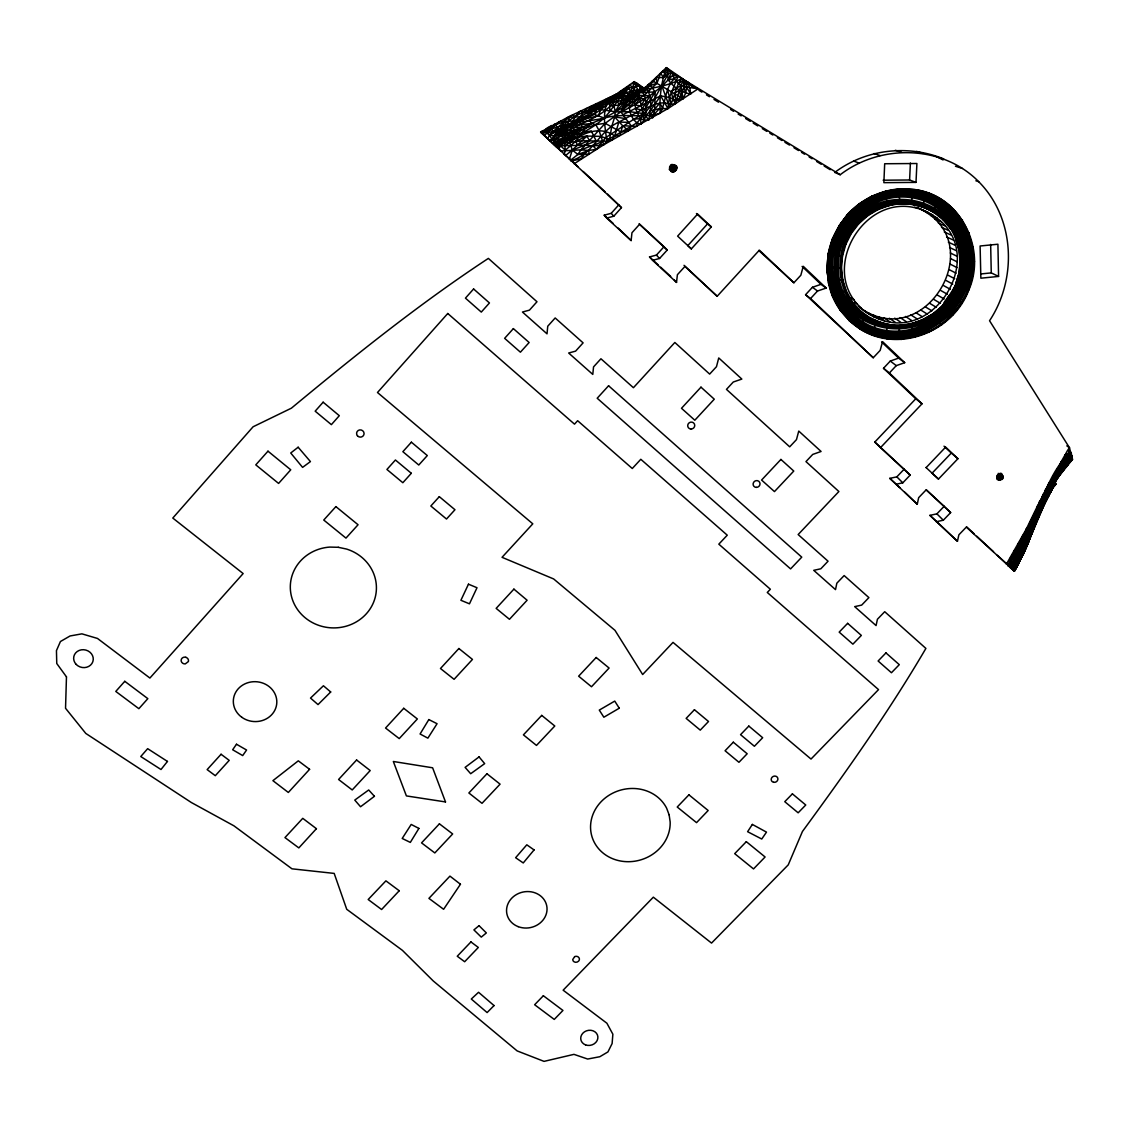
<?xml version="1.0" encoding="UTF-8"?>
<svg xmlns="http://www.w3.org/2000/svg" width="1129" height="1129" viewBox="0 0 1129 1129"><rect width="100%" height="100%" fill="white"/><g stroke="black" fill="none" stroke-linecap="round" stroke-linejoin="round"><path stroke-width="1.5" d="M695.619 87.991L698.103 88.824L667.987 108.553L603.775 144.724L593.035 146.008L585.217 145.218L560.506 145.81L557.274 145.345L555.821 143.933L555.256 139.234C574.957 122.115 607.896 119.434 618.974 92.959L628.303 88.245L636.234 86.227L639.593 86.002L646.917 89.177C658.842 86.834 671.205 84.731 681.789 78.423L840.202 174.741C880.493 143.792 942.517 144.738 978.744 181.727C1014.943 218.137 1017.384 278.736 989.554 320.735L1069.445 447.691L1072.55 459.362L1055.813 480.093L1043.662 501.629L1027.319 545.208L1014.463 571.175L966.311 527.116L958.888 534.807L957.448 541.271L929.929 515.36L936.901 513.85L944.154 506.314L950.646 512.594L943.308 520.215L936.251 521.725M1066.806 445.856L1069.445 447.691C1066.439 451.826 1062.403 458.275 1065.832 463.299L1072.338 458.854L1055.206 480.531L1043.662 501.629L1037.678 505.552L1026.346 528.979L1006.376 564.218M889.271 205.549L878.009 209.585L867.665 215.794L858.619 223.895L848.006 213.748C861.723 199.268 880.606 190.039 900.589 188.811L885.799 191.253C885.15 196.051 886.321 201.682 889.271 205.549C904.498 201.922 920.883 204.349 934.191 212.661C927.473 208.456 920.079 205.746 912.317 204.18C888.255 200.468 863.558 212.887 850.8 233.336C835.869 256.847 838.395 290.28 858.915 309.741C860.411 315.81 904.724 331.489 866.733 317.235C863.544 320.199 859.691 324.743 860.496 329.287C898.853 353.659 953.088 331.771 968.668 290.336C987.071 249.453 960.779 195.444 915.097 189.63C911.95 193.369 910.595 200.016 912.669 204.462M574.139 163.776L603.775 144.724L606.837 141.21C605.356 128.889 602.322 115.243 606.922 103.219L618.974 92.959L568.804 116.696L540.622 132.065L621.472 207.637L613.795 216.203L606.71 218.08L604.213 215.187L611.198 213.325L618.791 204.871M1012.036 569.228L1020.051 554.678L1052.355 486.373L1061.415 472.501L1061.923 466.616L1061.006 462.029L1065.141 454.775L1071.125 452.419C1054.331 465.571 1047.881 487.559 1037.678 505.552C1034.432 519.354 1027.94 532.775 1018.443 543.388L1014.322 560.661L1011.316 568.607M1013.898 570.766C1035.208 533.086 1046.089 490.296 1071.534 454.634C1055.883 467.223 1049.97 485.71 1039.414 501.911L1039.315 503.943L1026.825 530.066L1022.309 536.487L1015.931 554.607L1008.536 566.193M550.529 141.506C563.498 117.331 591.977 106.013 617.676 101.3C638.379 97.757 651.715 81.034 666.364 67.627L678.346 75.756L669.384 97.489L667.987 108.553L659.392 108.666L650.276 110.811L645.774 115.92L644.165 120.21L640.863 124.261L636.897 122.835C624.055 111.729 630.405 95.753 637.024 83.405L634.244 81.641L618.494 92.578M1069.234 451.318L1071.421 453.929C1047.91 473.079 1046.625 506.935 1026.346 528.979L1026.825 530.066C1025.739 544.249 1018.852 557.373 1013.221 570.23M916 182.39L883.866 182.658L884.684 163.747L916.903 163.507L916 182.39L909.607 179.991L910.397 163.042M570.441 160.318L577.893 154.461L588.759 150.453L596.408 149.338L605.723 137.597L634.075 119.067L640.736 118.672L644.165 120.21L648.667 120.111C650.643 110.092 652.647 98.308 646.917 89.177L590.001 106.846M859.564 307.497C925.865 355.226 992.843 239.574 916.635 207.426M542.103 133.504C561.071 122.821 583.524 122.355 604.438 118.122C622.827 112.505 641.837 118.785 660.253 113.267C659.096 98.195 661.34 81.81 666.364 67.627L671.91 72.82L671.6 71.635L663.273 77.619L656.175 77.506L646.917 89.177L643.177 92.479L638.732 93.001L629.079 104.249L620.908 111.757L605.172 123.343L580.983 149.847L577.893 154.461L572.29 150.044L569.595 141.986L577.568 130.442L582.155 127.125L604.438 118.122L644.264 95.33L656.993 83.165L660.733 72.99L668.509 69.363L671.91 72.82M858.322 305.987C930.169 369.564 1007.604 235.58 914.659 207.143M557.472 148.068C573.941 134.661 596.818 129.214 609.716 111.517L609.801 101.13L608.446 98.167M827.007 268.773L828.22 253.63L842.502 256.114L841.472 268.053L842.756 279.851L846.27 291.028L851.859 301.161L859.324 309.882L868.342 316.868M828.587 253.559C820.825 291.155 847.47 331.982 886.18 336.964C925.018 342.835 963.333 313.41 970.587 275.363C979.21 237.697 953.102 196.023 914.194 190.476C874.199 183.872 835.178 214.806 828.234 253.912L832.242 239.277L845.79 244.457L842.502 256.114M1034.686 526.636C1043.365 501.77 1055.234 478.131 1072.042 457.922L1054.571 479.67L1039.315 503.943M634.244 81.641L634.583 82.784L620.908 111.757L622.869 114.721L660.648 95.852L669.384 97.489L676.059 100.594L680.956 97.15L685.599 80.794L693.121 86.608L683.821 79.736L680.942 85.352L675.424 103.543L671.388 104.32L664.064 102.81L659.745 103.12L649.725 115.341L652.576 118.023L654.735 109.598L655.102 91.901L650.431 85.479L647.538 85.084L653.55 81.387L683.073 98.731L685.726 92.987L687.363 81.838L694.377 87.582M547.664 138.782L549.569 134.915C579.671 120.493 606.315 94.892 640.129 89.318C647.284 95.556 646.056 107.227 645.774 115.92L648.667 120.111M867.665 215.794L862.697 210.149L859.155 203.897L872.082 195.98L873.437 202.035L878.009 209.585M960.299 261.533L959.029 273.994L959.989 261.745L966.692 260.743L974.51 261.448M606.71 218.08L631.125 240.562L631.958 232.757L639.522 224.346L667.239 250.031L659.576 258.47L652.576 260.333L649.514 256.932L656.429 255.083L663.993 246.743L639.113 223.683M846.27 291.028L839.383 292.425L832.962 296.602L840.004 309.868C840.978 305.31 847.258 301.457 851.859 301.161M958.747 273.811L972.958 276.139M652.576 260.333L676.525 282.405L677.4 274.714L684.936 266.43L717.155 296.278L759.365 250.172L793.885 282.772L800.856 275.222L803.241 266.289L826.16 288.064L817.523 291.014L810.566 298.536L805.584 294.697L812.443 287.274L820.966 284.353L826.16 288.064M631.93 83.828L634.583 82.784L637.532 89.304C632.367 98.392 634.597 110.586 640.736 118.672L640.863 124.261M1026.346 528.979L1022.408 544.926L1012.925 569.99M1069.445 447.691L1067.54 457.88L1061.006 462.029L1058.452 467.477L1057.012 475.323L1039.809 509.137L1031.864 533.777L1033.472 528.753M571.302 115.497L569.284 117.12L566.56 133.151L555.256 139.234L549.174 140.222M687.363 81.838L689.791 87.554L690.694 93.876C681.648 92.86 673.533 87.116 668.227 79.919L667.634 74.881L668.509 69.363L663.273 77.619L660.733 72.99M644.165 120.21L638.337 91.477L640.129 89.318L639.691 85.367L634.583 82.784M1013.052 570.089C1019.896 556.174 1029.083 541.2 1028.999 525.394C1032.456 516.024 1041.15 508.346 1041.982 497.748L1047.514 492.696L1055.206 481.928L1055.841 484.285L1051.438 488.25L1048.418 493.641L1028.604 533.424L1023.876 536.628C1018.175 546.803 1017.836 559.307 1012.417 569.552M1038.059 515.882L1052.905 487.855L1040.486 508.756L1036.761 509.25L1032.061 519.142C1032.866 537.376 1020.433 554.085 1013.687 570.611M615.926 94.088L618.974 92.959L614.077 95.711L612.567 100.171L609.872 102.922L594.009 114.311L573.095 125.333L556.047 132.375M553.633 144.441L582.409 140.758L606.837 141.21L609.745 138.655L611.65 126.787L614.67 116.922L615.333 111.729L612.567 100.171L623.716 90.391L623.025 89.84M1010.06 567.534L1014.322 560.661L1012.826 558.545L1014.562 550.232L1016.763 549.343C1026.12 537.432 1033.557 523.87 1037.876 509.334M923.099 319.493L933.796 313.439L923.099 319.493L924.961 325.985L929.026 332.462M558.756 149.296L560.506 145.81L562.581 136.087L595.773 124.627L605.172 123.343L621.204 132.093L628.317 130.625L631.464 126.138L636.897 122.835L640.736 118.672L650.558 105.914L667.634 74.881M660.253 113.267C666.689 101.088 664.727 83.588 678.346 75.756L693.051 86.594M1041.982 497.748L1042.914 494.601L1055.813 480.093L1053.766 483.734L1055.163 482.972L1055.375 484.595L1053.117 485.809L1042.025 507.881L1014.322 571.076L1025.936 548.369L1040.896 510.604L1052.369 489.012M895.664 484.341L902.805 482.817L910.172 475.083L904.117 469.227L896.835 476.861L889.793 478.357L917.256 504.226L918.667 497.663L926.119 489.873L950.646 512.594M564.246 154.475L565.29 150.213L564.514 142.607L569.863 133.236L574.012 130.23L582.155 127.125L586.106 127.563L591.652 123.498L595.773 124.627L599.019 130.442L603.775 144.724M1038.892 509.348L1037.184 515.727L1026.825 530.066M650.276 110.811L660.648 95.852L667.987 108.553C675.071 99.973 674.465 87.215 681.789 78.423L673.194 73.413M955.797 283.647L958.761 273.67M959.057 273.585L955.303 285.284C946.271 304.223 934.953 303.433 952.693 315.217M1008.141 565.841L1010.667 557.416L1016.763 549.343L1012.826 558.545M1040.444 504L1042.829 499.371L1045.129 497.494C1051.014 484.468 1059.75 472.402 1069.135 461.592M1012.586 569.693C1031.059 543.289 1037.085 509.518 1054.02 481.815L1040.486 508.756C1042.138 495.871 1051.565 487.643 1057.224 476.763L1058.522 476.212L1057.732 477.623L1061.415 472.501M1039.809 509.137L1048.686 483.692L1071.986 455.664L1070.236 459.051L1068.359 459.122L1067.54 457.88L1061.923 466.616L1052.665 476.367L1057.012 475.323L1072.338 458.854M569.355 159.302L572.29 150.044L586.854 136.073L600.346 136.355L611.819 139.911L614.726 135.988L618.847 122.059L641.766 109.88L655.116 104.291L659.745 103.12L662.921 108.384M1034.051 527.314L1037.678 518.917M1027.686 542.583L1031.102 534.666L1023.368 554.113L1013.546 570.484L1023.424 553.154L1041.757 509.151L1048.94 494.939M1014.562 567.802L1014.83 568.706L1016.185 567.788L1018.683 563.442L1026.063 546.055L1023.368 554.113M1034.799 525.493L1043.295 505.764C1032.456 524.957 1028.688 547.17 1016.806 565.841M670.146 166.259C669.045 180.866 685.303 163.042 671.078 165.229L669.483 167.275L675.424 171.255M1036.944 520.13L1038.906 515.459M1022.733 553.619L1014.463 571.175M859.155 203.897L848.006 213.903M1030.749 534.426L1023.424 553.154L1018.048 562.425L1030.34 532.521L1028.604 533.424C1021.745 544.319 1018.668 557.655 1008.917 566.532M1039.837 512.721L1053.329 484.002M1038.172 517.392L1025.781 548.496L1015.691 569.185L1016.989 565.389L1015.804 567.605M562.581 136.087L559.321 136.143L564.19 127.309L573.095 125.333L591.652 123.498L589.507 120.408M1018.584 563.71L1016.185 567.788M1015.733 566.504L1021.618 554.226L1016.312 562.313L1010.384 567.816M1017.765 564.895L1019.487 560.464L1017.469 564.613M1037.339 519.975L1046.639 499.187M555.073 145.81L555.821 143.933L561.423 141.365L579.699 136.976L586.854 136.073L589.352 140.391L577.681 145.288L575.677 141.323L586.106 127.563L555.891 146.587M842.756 279.851L835.531 280.218L828.601 282.857L832.863 296.998M1002.75 478.625C1002.905 463.85 989.216 485.145 1002.75 478.625L997.754 474.533M1039.809 513.963L1044.311 503.703M543.204 134.549L546.408 128.494M629.319 85.748L615.333 111.729L588.011 107.749M1014.181 570.893L1014.773 569.439M556.512 147.179L557.274 145.345M1023.89 552.631L1026.374 546.619M923.31 319.352L911.809 323.924L912.782 331.898L915.365 337.373M1008.38 566.066L1013.856 553.873M1015.931 554.607L1022.408 544.926L1023.791 544.418L1012.755 565.262L1013.927 566.363L1011.767 569.002M579.953 111.348L575.197 116.809L571.457 124.134L553.647 135.917L549.569 134.915L542.795 130.639M1042.392 505.27L1048.418 493.641L1055.742 483.381M845.79 244.457L851.224 233.576L858.619 223.895M1034.108 513.582L1037.184 515.727L1048.615 494.093L1051.24 491.087L1049.561 493.768M541.257 132.686L542.019 131.176M1047.529 497.494L1049.095 494.996L1039.244 512.368M1012.784 569.863L1024.37 547.748L1014.872 563.357M605.751 106.225L602.434 106.168L598.215 115.793L576.99 120.972L571.457 124.134L573.095 125.333L574.012 130.23L559.321 136.143M968.668 290.336L955.557 285.256L949.955 296.094L942.461 305.719M1040.628 511.592L1041.982 508.544M1043.662 501.629L1051.057 487.954M1018.048 562.425C1027.63 545.533 1034.362 530.108 1020.969 556.329M1012.304 569.468L1027.263 540.551L1019.177 554.381L1017.737 554.946L1023.791 544.418M1069.121 459.291L1066.792 463.412L1072.042 457.922M1045.426 501.431L1046.795 499.272L1042.462 505.947L1050.125 490.946L1051.24 491.087M959.213 250.384L955.642 238.544L961.795 234.493L969.218 232.842M915.097 189.63L900.236 189.122L899.136 197.053L900.97 203.813M1061.316 462.735L1058.452 467.477L1061.81 465.346L1064.718 460.801L1061.316 462.735L1071.308 453.195L1067.907 455.072L1065.141 454.775M1043.563 505.256L1044.466 503.802M570.837 160.699C592.513 155.026 599.118 130.992 618.847 122.059L628.585 122.355L631.464 126.138L636.954 126.349L636.897 122.835M1051.621 479.67L1053.399 479.317L1045.412 491.679L1044.664 490.946L1050.676 482.125L1057.012 475.323L1047.627 489.153M1050.153 490.127L1045.129 497.494M560.563 150.99L580.983 149.847L588.759 150.453L589.084 153.981L584.286 154.221L581.379 158.667L571.302 161.122M955.938 239.122C941.784 198.93 884.219 191.238 857.574 223.189C832.144 249.255 835.347 297.548 867.397 316.868C876.767 322.965 891.938 325.844 900.448 325.251C899.517 326.521 899.517 328.2 899.361 329.71C899.404 332.984 899.206 336.752 901.168 339.561M1052.877 488.067L1055.375 484.595M586.431 108.455L576.99 120.972C565.474 120.535 552.631 124.063 544.234 132.022L555.412 125.079L559.236 121.523M642.98 89.008L639.691 85.367L641.879 87.004L640.129 89.318L656.993 83.165L656.175 77.506M678.346 75.756L672.39 75.558L661.975 86.171L649.895 95.767L639.197 95.372C633.524 103.318 626.454 113.422 615.333 111.729L635.966 92.211L630.335 85.155M1067.822 458.656L1071.421 453.929L1064.605 457.852M1018.795 560.351L1013.927 566.363M959.1 251.569C962.769 289.857 959.678 255.733 959.241 249.537C956.799 237.866 951.211 227.084 942.927 218.49C925.738 201.428 898.204 197.603 876.556 207.99C829.081 227.536 826.611 305.183 877.162 322.301C899.954 330.571 926.302 322.965 942.729 305.55C946.455 305.79 947.316 292.693 951.013 296.8C954.584 299.1 958.168 301.372 961.823 303.532M609.716 111.517L620.343 97.447L623.716 90.391L620.315 91.52M1060.865 473.474L1064.167 469.283M1034.573 523.179L1029.352 529.826L1024.934 533.114M1053.992 486.543L1055.841 484.285M1046.174 492.47L1044.325 494.643L1042.914 494.601M885.799 191.253L871.927 196.248M711.355 226.873L707.544 223.895L687.801 245.642L691.343 248.902L711.355 226.873L697.637 214.044L677.626 236.13L691.343 248.902M553.647 135.917L567.083 130.343L577.568 130.442L561.423 141.365L555.242 141.845L551.841 139.431L549.569 134.915L569.284 117.12L579.756 116.837L586.699 118.432M1046.936 488.067L1057.224 476.763L1042.829 499.371L1039.414 501.911M654.284 114.156L659.392 108.666M805.584 294.697L873.253 357.752L880.168 350.385L882.568 341.65L904.71 362.691L896.271 365.641L889.37 372.979L883.499 368.28L890.301 361.04L898.628 358.119L904.71 362.691M880.521 447.634L874.806 442.06L915.774 398.763L922.012 403.801L880.521 447.634L910.172 475.083M926.147 467.589L945.665 447.112L957.928 458.713L938.467 479.063L932.088 473.164L951.31 453.054L957.928 458.713M544.122 135.424L546.803 133.321L564.19 127.309L562.708 122.482L567.52 117.458M635.232 94.921L622.573 107.537M1068.006 464.838L1066.425 465.317L1072.55 459.362M546.803 133.321L555.412 125.079L559.151 128.875L549.569 134.915M613.654 95.372L609.505 100.058L603.507 101.723L590.453 108.652M1071.986 455.664L1061.923 466.616L1056.927 469.283M595.844 104.249L597.368 105.082L600.938 101.878M941.628 324.983L936.534 319.112L933.344 313.41L942.729 305.55M565.163 145.839C578.852 135.085 598.285 124.035 614.726 135.988L620.075 135.282L622.615 125.714L614.67 116.922L625.734 118.616L628.585 122.355M611.438 96.586L603.507 101.723L602.688 101.031M549.964 140.97L567.45 127.944L582.155 127.125L581.308 124.218L576.99 120.972L602.434 106.168L597.368 105.082M565.446 155.604L572.29 150.044L596.197 140.97L591.243 130.865L575.592 134.365L551.883 142.776M554.339 145.119L555.821 143.933M1048.686 483.692L1050.676 482.125M552.801 143.665L555.242 141.845M674.196 78.72L668.227 79.919L671.6 71.635L674.196 78.72L678.585 83.617L683.821 79.736L683.567 86.538L685.726 92.987M1052.355 486.373L1053.117 485.809M551.771 125.474L547.226 127.916M1061.966 468.055L1055.516 472.218M634.075 119.067L646.169 112.011M574.619 956.686L572.713 959.565A3.359 2.964 -13.3 0 0 578.5 961.216A3.302 2.921 -13.3 0 0 579.078 957.914L578.302 957.025A3.359 2.964 -13.3 0 0 574.689 956.63M1061.895 469.946L1055.305 473.87M943.646 158.893C907.885 144.3 865.745 149.127 834.74 172.441L840.202 174.741M639.197 95.372L619.158 104.983L609.646 106.14M614.077 95.711L605.13 99.804M609.745 138.655L631.464 126.138L622.615 125.714L628.317 130.625M929.463 193.369C925.23 195.712 922.393 202.881 923.889 207.454M628.768 108.116L649.895 95.767L641.766 109.88L635.796 108.737M586.854 136.073L575.677 141.323L565.29 150.213L560.506 145.81M580.983 149.847L602.209 141.802M911.992 323.487L923.635 319.479M602.434 106.168L582.945 112.378L581.139 110.797M582.945 112.378L586.727 112.886L596.804 109.64L594.009 114.311L583.495 117.303M606.837 141.21L611.819 139.911M832.242 239.277L839.045 225.871L848.006 213.748L839.045 225.871L851.224 233.576M624.281 89.092L628.303 88.245L632.565 93.298L619.158 104.983L616.279 98.872L628.303 88.245L627.075 87.243M900.448 325.251L912.274 323.317M643.177 92.479L655.102 91.901L642.429 113.436L629.897 111.715L620.908 111.757M980.776 273.952L991.262 272.893L998.572 276.422L997.909 244.231L980.113 245.995L980.861 278.2L998.572 276.422M555.256 139.234L561.946 138.923L569.863 133.236L566.56 133.151M577.893 154.461L584.286 154.221M883.16 180.203L909.607 179.991M651.856 81.387L653.55 81.387M942.263 199.889L937.028 204.278L934.318 209.161L933.866 212.393L943.181 219.887L943.237 217.699L946.243 213.579L950.491 209.909L953.44 208.893M900.236 189.122C965.775 184.563 996.526 270.932 951.521 314.37C914.899 356.891 838.621 339.603 828.601 282.857M1022.309 536.487L1023.876 536.628M962.529 220.028L954.428 223.57L950.816 226.929L950.519 228.834L942.884 219.633M586.727 112.886L594.009 114.311L604.438 118.122M698.103 88.824L683.567 86.538L678.585 83.617M917.849 208.498C863.713 192.382 818.821 269.732 861.117 307.963M973.254 246.828L965.521 247.322L958.93 250.158L955.642 238.544M606.922 103.219L603.507 101.723M916.593 151.385L923.099 153.417M955.459 166.245L962.444 168.461M895.368 150.27L901.619 152.302M975.879 180.781L978.744 181.727M859.324 309.882C854.724 310.658 849.445 315.951 849.29 320.664L860.496 329.287M874.086 153.53L880.07 155.59M853.595 161.01L859.31 163.183M918.244 208.103L928.109 212.351M926.274 212.252L932.85 215.046M930.663 215.399L937.282 218.222M934.685 218.97L941.36 221.848M938.326 222.963L945.029 225.899M941.53 227.324L948.275 230.302M944.296 231.995L951.07 235.044M841.472 268.053L834.119 267.319L826.992 268.349L828.63 283.421L827.035 270.184M946.568 236.963L953.356 240.054M948.332 242.142L955.148 245.303M949.588 247.505L956.418 250.737M950.322 252.995L957.152 256.297M950.519 258.569L957.336 261.928M950.181 264.144L956.983 267.573M929.012 193.369C972.041 209.034 986.548 266.543 961.301 303.221C938.693 340.986 881.354 351.98 849.064 320.297M936.887 156.79L943.082 159.951M185.819 657.304L187.089 657.953A3.782 3.458 9.1 0 1 188.36 661.58L185.269 663.908A3.712 3.387 9 0 1 181.148 660.14A3.712 3.387 9 0 1 185.876 657.29M949.306 269.704L956.108 273.19M947.923 275.166L954.697 278.722M946.031 280.486L952.777 284.113M943.646 285.623L950.364 289.32M940.81 290.534L947.471 294.288M937.536 295.163L944.154 298.959M933.852 299.453L940.429 303.32M929.816 303.391L936.322 307.3M698.907 90.32L701.928 92.141M706.458 94.878L709.478 96.713M714.008 99.451L718.524 102.189M730.604 109.485L733.624 111.305M738.154 114.043L741.174 115.864M745.69 118.601L750.221 121.339M753.241 123.16L757.771 125.898M762.301 128.635L766.831 131.373M769.851 133.208L772.857 135.028M777.387 137.766L781.917 140.504M784.937 142.325L789.467 145.062M793.997 147.8L798.528 150.538M801.534 152.359L804.554 154.193M809.084 156.917L812.104 158.752M816.634 161.489L821.164 164.227M824.184 166.048L830.21 169.703M925.427 306.919L931.891 310.87M920.77 310.023L927.163 314.017M915.859 312.662L922.195 316.684M910.736 314.808L917.016 318.858M673.745 164.58L676.13 166.132M905.486 316.459L911.682 320.523M671.967 164.326L676.737 167.445M676.821 168.884L670.852 164.947L670.4 166.259L676.356 170.225M900.123 317.588L906.262 321.666M894.704 318.166L900.773 322.259M669.426 168.63L674.154 171.834M889.285 318.223L895.297 322.315M669.229 169.463L672.757 171.862M883.922 317.729L889.864 321.821M851.322 297.788L854.088 299.707M878.658 316.713L884.529 320.791M854.625 302.078L857.405 304.026M873.536 315.16L879.35 319.225M868.624 313.086L874.382 317.136M863.953 310.531L869.655 314.539M681.789 78.423L685.98 81.471M688.789 83.518L692.98 86.566M812.443 287.274L817.523 291.014M550.952 129.228L553.21 130.922M793.885 282.772L758.773 250.483M890.301 361.04L896.271 365.641M1000.717 474.124L1003.215 476.156M998.234 473.347L1003.229 477.426M662.808 71.056L664.078 72.101M996.865 475.464L1001.846 479.571M1018.443 543.388L1020.009 544.672M996.935 477.017L1000.661 480.107M643.22 88.274L639.691 85.367L643.093 88.909M996.893 478.103L999.377 480.164M641.879 87.004L644.292 89.064M572.982 114.833L575.197 116.809M560.803 120.747L562.708 122.482M604.213 215.187L613.103 223.373M618.17 228.044L631.125 240.562M649.514 256.932L658.235 264.962M660.719 267.248L670.682 276.436M889.793 478.357L899.841 487.615M904.865 492.258L917.256 504.226M929.929 515.36L957.448 541.271M684.033 265.315L717.155 296.278M874.806 442.06L904.117 469.227M926.288 489.76L944.154 506.314M554.367 124.119L555.412 125.079M540.622 132.065L559.956 149.988M563.823 153.572L577.992 166.711M583.157 171.481L605.073 191.789M607.642 194.174L621.472 207.637M966.565 526.749L974.256 533.876M976.825 536.261L993.506 551.714M997.359 555.285L1014.04 570.738M925.992 467.491L938.467 479.063M696.452 213.522L707.544 223.895M810.566 298.536L873.253 357.752M889.37 372.979L922.012 403.801M883.499 368.28L915.774 398.763M944.027 446.167L951.31 453.054M802.098 266.43L820.966 284.353M881.608 341.946L898.628 358.119M593.035 146.008L596.408 149.338M936.901 513.85L943.308 520.215M896.835 476.861L902.805 482.817M640.326 86.933L637.024 83.405L641.625 88.062M663.993 246.743L667.239 250.031M637.024 83.405L639.593 86.002M656.429 255.083L659.576 258.47M674.295 279.95L676.525 282.405M611.198 213.325L613.795 216.203M839.821 309.529L849.29 320.664M886.928 338.912L886.082 335.92L886.519 330.487L888.015 325.829L889.666 324.658L878.207 321.723L875.949 323.825L873.677 328.708L873.211 335.44M622.869 114.721L625.734 118.616M690.694 93.876L686.517 87.272L685.599 80.794M675.424 103.543L672.87 98.915L671.289 91.463L680.942 85.352L683.073 98.731L676.059 100.594L674.634 93.397L679.432 90.024L680.956 97.15M668.199 103.303L661.975 86.171M637.532 89.304L638.337 91.477M671.388 104.32L667.394 89.233M990.655 244.443L991.262 272.893M66.47 676.85L65.538 708.278L85.804 733.441L191.323 802.507L233.943 825.835L291.974 868.822L334.184 873.409L346.73 909.297L402.404 950.35L433.282 980.988L517.153 1050.916L544.037 1061.373L573.955 1054.359L587.673 1059.044L599.838 1056.716L607.938 1051.918L612.116 1043.549L612.864 1034.206L606.894 1023.227L563.145 990.189L653.338 897.174L711.538 943.082L788.24 864.87L802.437 831.494C845.931 772.109 888.678 711.99 925.893 648.413L884.713 611.706L877.416 619.256L876.076 625.593L854.681 606.626L861.681 605.102L868.893 597.608L844.153 575.564L836.829 583.213L835.516 589.634L813.741 570.328L820.825 568.79L828.051 561.212L798.147 534.553L838.889 491.524L805.965 461.606L812.725 454.422L821.093 451.473L798.753 431.066L796.481 439.604L789.693 446.83L726.469 389.378L733.285 382.011L741.852 379.076L718.736 357.949L716.478 366.685L709.647 374.094L674.846 342.482L633.425 387.713L600.938 358.768L593.544 366.897L592.781 374.405L568.649 353.01L575.592 351.147L583.1 342.863L555.172 317.969L547.748 326.21L547.015 333.831L522.431 312.027L529.445 310.15L536.981 301.753L488.363 258.4C419.381 303.772 354.915 355.564 291.395 408.176L253.094 426.776L172.793 518.056L243.144 573.56L149.903 678.049L97.489 638.449L81.895 633.849L70.083 635.966L60.43 641.526L56.45 650.629L56.76 663.513L66.47 676.85M829.194 253.531C821.531 290.675 847.851 330.995 886.082 335.92C924.439 341.734 962.289 312.662 969.444 275.081C977.954 237.866 952.17 196.714 913.728 191.253C874.552 184.803 835.686 214.947 829.194 253.531M830.097 253.588C822.547 290.125 848.443 329.823 886.067 334.678C923.832 340.393 961.089 311.773 968.117 274.784C976.486 238.163 951.098 197.674 913.276 192.297C874.721 185.946 836.49 215.611 830.097 253.588M831.184 253.686C823.775 289.56 849.191 328.539 886.138 333.323C923.226 338.94 959.805 310.828 966.72 274.488C974.92 238.544 949.983 198.789 912.853 193.525C875.003 187.287 837.464 216.415 831.184 253.686M832.44 253.827C825.172 289.01 850.081 327.212 886.293 331.898C922.647 337.416 958.521 309.854 965.281 274.234C973.311 238.995 948.868 200.045 912.472 194.88C875.384 188.783 838.607 217.304 832.44 253.827M833.809 254.025C826.682 288.474 851.068 325.9 886.519 330.487C922.139 335.892 957.265 308.894 963.884 274.008C971.73 239.503 947.795 201.357 912.161 196.305C875.85 190.349 839.849 218.278 833.809 254.025M835.22 254.251C821.714 342.059 945.552 357.018 962.571 273.811C970.248 240.04 946.808 202.712 911.922 197.773C876.386 191.93 841.133 219.266 835.22 254.251M836.645 254.519C823.394 340.535 944.733 355.198 961.386 273.684C976.289 186.313 852.339 171.142 836.645 254.519M838.014 254.801C824.989 339.208 944.056 353.589 960.398 273.599C975.004 187.894 853.425 173.019 838.014 254.801M839.299 255.083C826.484 338.065 943.534 352.192 959.579 273.557C973.932 189.347 854.455 174.727 839.299 255.083M1047.514 492.696L1046.357 495.956L1051.353 486.387L1047.514 492.696M1033.825 527.92L1028.067 543.063L1035.9 523.221L1033.825 527.92M1019.148 549.809L1014.322 560.661L1017.638 558.686L1026.882 538.815L1023.326 540.495L1019.148 549.809M468.464 584.187L460.9 600.289L469.466 603.817L477.002 587.729L468.464 584.187M1049.095 494.177L1044.889 501.234L1049.095 494.177M645.111 98.999L640.947 105.914L634.95 104.969L639.691 98.406L645.111 98.999M428.837 719.568L420.073 733.991L427.877 738.154L437.064 723.717L428.837 719.568M418.901 828.418L410.321 842.403L402.206 838.466L411.196 824.438L418.901 828.418M752.351 824.424L747.61 831.706L761.75 839.03L766.492 832.129L752.351 824.424M460.449 884.247L443.612 909.282L428.921 898.374L449.949 876.118L460.449 884.247M236.483 744.237L232.659 749.755L242.693 755.583L246.574 750.023L236.483 744.237M167.459 761.426L160.995 769.512L140.772 756.529L147.659 748.668L167.459 761.426M534.059 849.925L523.249 862.951L515.628 857.715L526.806 844.802L534.059 849.925M323.134 402.192L315.174 411.182L331.376 424.645L339.307 415.698L323.134 402.192M267.982 451.177L255.789 464.866L278.595 483.424L290.746 469.805L267.982 451.177M447.761 313.495L377.481 392.511L532.789 523.828L502.038 557.317L553.633 578.937L614.98 630.335L642.655 674.521L673.025 642.387L811.017 759.055L878.531 689.607L767.283 592.471L770.359 589.239L718.82 544.164L727.259 535.188L640.806 459.291L632.282 468.507L577.639 420.722L574.506 424.151L447.761 313.495M473.601 288.968L465.444 298.141L481.293 312.084L489.45 302.953L473.601 288.968M124.769 681.309L115.779 691.428L138.867 708.687L147.843 698.639L124.769 681.309M411.323 473.291L402.841 482.718L386.922 469.466L395.418 459.997L411.323 473.291M411.393 442.187L402.87 451.685L418.774 465.021L427.298 455.566L411.393 442.187M513.37 328.61L504.635 338.333L520.413 352.192L529.134 342.51L513.37 328.61M335.892 506.611L323.755 520.046L345.968 538.11L358.062 524.745L335.892 506.611M439.308 496.661L430.841 506.004L446.505 519.03L454.959 509.729L439.308 496.661M221.072 754.257L207.143 769.611L215.3 775.694L229.215 760.367L221.072 754.257M608.587 385.765L597.199 398.241L790.582 568.903L801.759 557.147L608.587 385.765M316.416 828.686L298.832 847.907L284.96 837.591L302.755 818.342L316.416 828.686M309.6 769.301L288.332 792.459L272.908 780.661L298.296 760.833L309.6 769.301M403.73 708.292L385.553 728.036L399.229 738.606L417.363 718.961L403.73 708.292M458.882 648.512L440.479 668.509L454.084 679.319L472.458 659.421L458.882 648.512M513.907 589.126L496.153 608.376L509.461 619.299L527.102 600.233L513.907 589.126M356.595 760L338.587 779.49L352.22 789.947L370.199 770.557L356.595 760M700.982 387.162L681.493 408.289L694.815 420.228L714.276 399.186L700.982 387.162M439.407 823.831L421.554 842.883L434.82 852.945L452.658 833.95L439.407 823.831M780.915 459.432L761.581 480.051L774.466 491.595L793.772 471.061L780.915 459.432M486.952 773.76L468.874 792.981L482.012 803.326L500.076 784.147L486.952 773.76M541.722 715.391L523.419 734.866L536.487 745.422L554.791 726.003L541.722 715.391M596.183 657.487L578.641 676.186L591.497 686.757L609.096 668.043L596.183 657.487M399.229 890.753L381.602 909.508L368.181 899.517L385.906 880.846L399.229 890.753M470.934 941.911L457.259 956.235L464.654 961.739L478.315 947.457L470.934 941.911M694.434 709.718L686.15 718.383L700.262 730.124L708.518 721.487L694.434 709.718M688.916 794.83L677.231 807.023L696.537 822.646L708.165 810.509L688.916 794.83M733.314 742.19L725.072 750.757L738.945 762.301L747.172 753.763L733.314 742.19M748.823 726.074L740.553 734.669L754.398 746.269L762.668 737.717L748.823 726.074M847.639 623.335L839.186 632.127L852.903 644.165L861.342 635.415L847.639 623.335M543.359 995.736L534.638 1004.739L554.254 1019.416L562.948 1010.455L543.359 995.736M885.955 652.901L878.108 661.001L891.444 672.743L899.291 664.671L885.955 652.901M746.311 841.669L734.697 853.665L753.523 868.921L765.095 856.982L746.311 841.669M792.403 793.856L784.768 801.689L798.147 812.809L805.753 805.005L792.403 793.856M494.036 1005.572L487.121 1012.572L471.301 999.024L478.555 992.278L494.036 1005.572M330.698 691.978L318.025 704.595L310.517 698.075L323.43 685.769L330.698 691.978M626.524 92.169L620.343 97.447L622.121 100.086L628.655 94.596L626.524 92.169M479.049 925.667L473.912 929.901L481.264 937.112L486.345 932.935L479.049 925.667M298.155 447.225L290.732 452.997L302.586 467.378L310.433 461.592L298.155 447.225M374.433 796.298L360.546 806.755L354.774 800.08L368.703 789.975L374.433 796.298M479.077 756.882L465.106 767.381L470.68 773.718L484.666 763.627L479.077 756.882M619.271 708.208L603.86 717.225L599.287 710.099L614.74 701.095L619.271 708.208M338.277 547.297L329.781 547.085A43.071 40.446 4.5 0 0 295.078 605.596A43.071 40.446 4.5 0 0 366.205 613.922A43.071 40.446 4.5 0 0 346.575 549.061L338.277 547.297M445.503 801.929L406.398 795.917L393.329 761.482L432.619 767.791L445.503 801.929M669.144 814.884L666.646 808.223A40.108 36.311 -16.3 0 0 601.32 801.505A40.108 36.311 -16.3 0 0 616.335 860.002A40.108 36.311 -16.3 0 0 670.16 821.926L669.144 814.884M691.019 429.034A3.57 3.429 -34.5 0 0 694.377 423.897A3.57 3.429 -34.5 0 0 688.281 423.756A3.57 3.429 -34.5 0 0 691.019 429.034M357.441 435.78A3.768 3.627 12.1 0 0 363.848 434.82A3.768 3.627 12.1 0 0 359.699 429.923A3.768 3.627 12.1 0 0 357.441 435.78M585.584 1044.904A8.665 7.55 -13.6 0 0 597.876 1036.775A8.665 7.55 -13.6 0 0 584.427 1031.864A8.665 7.55 -13.6 0 0 585.584 1044.904M518.211 926.655A20.336 18.163 -11.3 0 0 546.972 907.448A20.336 18.163 -11.3 0 0 515.177 895.325A20.336 18.163 -11.3 0 0 518.211 926.655M756.317 487.389A3.514 3.331 -34.4 0 0 759.676 482.351A3.514 3.331 -34.4 0 0 753.692 482.238A3.514 3.331 -34.4 0 0 756.317 487.389M773.732 782.312A3.415 3.091 -23.7 0 0 777.796 778.135A3.415 3.091 -23.7 0 0 772.137 777.189A3.415 3.091 -23.7 0 0 773.732 782.312M76.222 664.431A9.865 8.919 12.6 0 0 92.818 661.721A9.865 8.919 12.6 0 0 81.316 649.838A9.865 8.919 12.6 0 0 76.222 664.431M241.733 717.225A21.761 19.941 4.6 0 0 276.619 704.623A21.761 19.941 4.6 0 0 246.842 683.059A21.761 19.941 4.6 0 0 241.733 717.225"/></g></svg>
